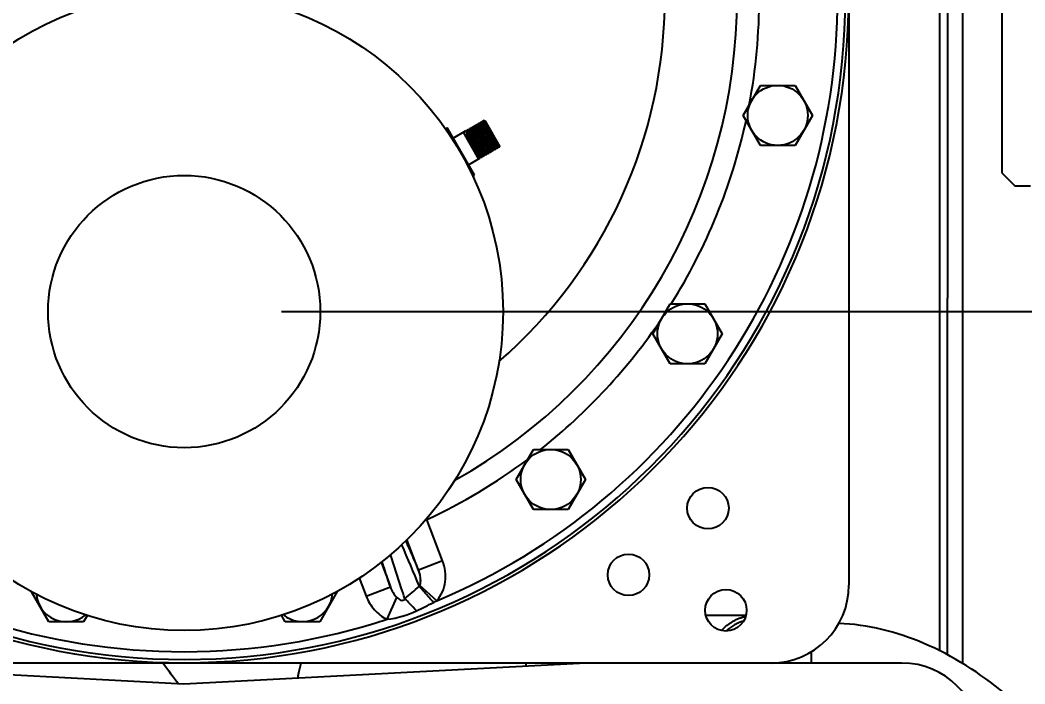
# Model space of a CAD drawing. Header units: millimetres. Extents: x 0 to 10500, y 0 to 7425.
# Drawn here: x 6415.1 to 6802.7, y 5025.1 to 5281.1 of the extents above; entities that cross this region are included whole.
import ezdxf

# ---------------------------------------------------------------- set-up
doc = ezdxf.new("R2010")
doc.units = ezdxf.units.MM
doc.header["$LTSCALE"] = 577.5
doc.layers.get('0').update_dxf_attribs({"linetype": 'CONTINUOUS'})
for name, color, linetype in [('02___PRT_ALL_AXES', 7, 'CONTINUOUS'), ('AXES', 7, 'CONTINUOUS'), ('DTM_AXES', 7, 'CONTINUOUS')]:
    doc.layers.add(name, color=color, linetype=linetype)
doc.styles.add('TEXTSTYLE_2', font='txt', dxfattribs={"width": 0.8})
doc.styles.add('TEXTSTYLE_3', font='txt')
doc.dimstyles.new('DIMSTYLE_1', dxfattribs={"dimtxt": 75, "dimasz": 3.5, "dimexe": 1.5, "dimexo": 1.5, "dimgap": 18.75, "dimtad": 1, "dimdec": 1, "dimtxsty": 'TEXTSTYLE_2', "dimblk": '_FILLED', "dimblk1": '_FILLED', "dimblk2": '_FILLED', "dimcen": 0.09, "dimadec": 1, "dimazin": 2, "dimtp": 0.1, "dimtm": 0.1, "dimtfac": 1, "dimtdec": 1, "dimtofl": 0, "dimtmove": 0, "dimatfit": 3, "dimldrblk": '_FILLED', "dimfxl": 1, "dimtolj": 1, "dimarcsym": 0})
doc.dimstyles.new('DIMSTYLE_2', dxfattribs={"dimtxt": 75, "dimasz": 3.5, "dimexe": 1.5, "dimexo": 1.5, "dimgap": 18.75, "dimtad": 1, "dimdec": 1, "dimtxsty": 'TEXTSTYLE_3', "dimblk": '_FILLED', "dimblk1": '_FILLED', "dimblk2": '_FILLED', "dimcen": 0.09, "dimadec": 1, "dimazin": 2, "dimtp": 0.1, "dimtm": 0.1, "dimtfac": 1, "dimtdec": 1, "dimtofl": 0, "dimtmove": 0, "dimatfit": 3, "dimldrblk": '_FILLED', "dimfxl": 1, "dimtolj": 1, "dimarcsym": 0})

# ---------------------------------------------------------------- blocks, each defined once
blk = doc.blocks.new('_FILLED')
at = {"color": 0, "linetype": 'ByBlock'}
blk.add_solid([(0, 0), (-1, 0.21), (-1, -0.21)], dxfattribs=at)
blk = doc.blocks.new('*D2')
at = {"color": 2, "linetype": 'Continuous', "transparency": 16777216}
for p, q in [((6517.06, 6087.82), (7463.5, 6087.82)), ((7463.5, 6087.82), (7483.75, 6087.82)), ((7482.25, 6087.82), (7482.25, 5216)), ((7482.25, 4344.17), (7482.25, 5216)), ((7017.54, 4344.17), (7463.5, 4344.17)), ((7463.5, 4344.17), (7483.75, 4344.17))]:
    blk.add_line(p, q, dxfattribs=at)
at = {"color": 2, "linetype": 'Continuous', "transparency": 16777216, "xscale": 3.5, "yscale": 3.5, "zscale": 3.5}
for p, rotation in [((7482.25, 6087.82), 90), ((7482.25, 4344.17), 270)]:
    blk.add_blockref('_FILLED', p, dxfattribs=dict(at, rotation=rotation))
at = {"color": 2, "linetype": 'Continuous', "transparency": 16777216, "insert": (7388.5, 5216), "char_height": 75, "width": 360, "attachment_point": 2, "rotation": 90, "line_spacing_factor": 0.9, "style": 'TEXTSTYLE_2'}
blk.add_mtext('(1743)', dxfattribs=at)
blk = doc.blocks.new('*D23')
at = {"color": 2, "linetype": 'Continuous', "transparency": 16777216}
for p, q in [((6515.69, 5410.67), (7274.79, 5410.67)), ((7274.79, 5410.67), (7295.04, 5410.67)), ((7293.54, 5410.67), (7293.54, 5289.67)), ((7293.54, 5168.67), (7293.54, 5289.67)), ((6515.9, 5168.67), (7274.79, 5168.67)), ((7274.79, 5168.67), (7295.04, 5168.67))]:
    blk.add_line(p, q, dxfattribs=at)
at = {"color": 2, "linetype": 'Continuous', "transparency": 16777216, "xscale": 3.5, "yscale": 3.5, "zscale": 3.5}
for p, rotation in [((7293.54, 5410.67), 90), ((7293.54, 5168.67), 270)]:
    blk.add_blockref('_FILLED', p, dxfattribs=dict(at, rotation=rotation))
at = {"color": 2, "linetype": 'Continuous', "transparency": 16777216, "insert": (7199.79, 5289.67), "char_height": 75, "width": 75, "attachment_point": 2, "rotation": 90, "line_spacing_factor": 0.9, "style": 'TEXTSTYLE_3'}
blk.add_mtext('A', dxfattribs=at)
blk = doc.blocks.new('*D24')
at = {"color": 2, "linetype": 'Continuous', "transparency": 16777216}
for p, q in [((6515.9, 5168.67), (7274.21, 5168.67)), ((7274.21, 5168.67), (7294.46, 5168.67)), ((7292.96, 5168.67), (7292.96, 5019.42)), ((7292.96, 4870.17), (7292.96, 5019.42)), ((6515.8, 4870.17), (7274.21, 4870.17)), ((7274.21, 4870.17), (7294.46, 4870.17))]:
    blk.add_line(p, q, dxfattribs=at)
at = {"color": 2, "linetype": 'Continuous', "transparency": 16777216, "xscale": 3.5, "yscale": 3.5, "zscale": 3.5}
for p, rotation in [((7292.96, 5168.67), 90), ((7292.96, 4870.17), 270)]:
    blk.add_blockref('_FILLED', p, dxfattribs=dict(at, rotation=rotation))
at = {"color": 2, "linetype": 'Continuous', "transparency": 16777216, "insert": (7199.21, 5019.42), "char_height": 75, "width": 75, "attachment_point": 2, "rotation": 90, "line_spacing_factor": 0.9, "style": 'TEXTSTYLE_3'}
blk.add_mtext('B', dxfattribs=at)

msp = doc.modelspace()

# ---------------------------------------------------------------- linework, layer by layer
at = {"color": 3, "linetype": 'Continuous'}
for p, q in [((6778.8, 5032.74), (6778.8, 5512.27)), ((6772.8, 5036.31), (6772.8, 5173.87))]:
    msp.add_line(p, q, dxfattribs=at)
at = {"color": 7, "linetype": 'Continuous'}
for p, q in [((6772.8, 5509.05), (6772.8, 5173.87)), ((6769.8, 5507.44), (6769.8, 5037.74)), ((6793.83, 5362.16), (6793.83, 5222.16)), ((6591.06, 5240.71), (6591.06, 5240.72)), ((6591.06, 5240.71), (6591.06, 5239.93)), ((6591.94, 5240.42), (6591.25, 5240.82)), ((6591.93, 5241.21), (6591.93, 5241.22)), ((6591.93, 5241.21), (6591.93, 5240.43)), ((6592.81, 5240.92), (6592.11, 5241.32)), ((6592.79, 5241.71), (6592.79, 5241.72)), ((6592.79, 5241.71), (6592.79, 5240.93)), ((6593.67, 5241.42), (6592.98, 5241.82)), ((6593.66, 5242.21), (6593.66, 5242.22)), ((6593.66, 5242.21), (6593.66, 5241.43)), ((6594.54, 5241.92), (6593.84, 5242.32)), ((6594.33, 5242.38), (6600.19, 5232.25)), ((6594.52, 5242.04), (6594.52, 5241.93)), ((6586.01, 5237.79), (6591.96, 5227.49)), ((6586.79, 5236.74), (6587.48, 5237.14)), ((6586.79, 5236.74), (6587.4, 5236.47)), ((6587.61, 5237.92), (6586.92, 5238.32)), ((6587.4, 5236.47), (6587.48, 5237.14)), ((6587.6, 5238.71), (6587.6, 5238.72)), ((6587.6, 5238.71), (6587.6, 5237.92)), ((6588.48, 5238.42), (6587.78, 5238.82)), ((6588.46, 5239.21), (6588.47, 5239.22)), ((6588.46, 5239.21), (6588.46, 5238.42)), ((6589.34, 5238.92), (6588.65, 5239.32)), ((6589.33, 5239.71), (6589.33, 5239.72)), ((6589.33, 5239.71), (6589.33, 5238.93)), ((6590.21, 5239.42), (6589.51, 5239.82)), ((6590.19, 5240.21), (6590.2, 5240.22)), ((6590.19, 5240.21), (6590.19, 5239.43)), ((6591.07, 5239.92), (6590.38, 5240.32)), ((6594.85, 5236.65), (6595.11, 5236.22)), ((6595.28, 5236.32), (6595.02, 5236.75)), ((6589.65, 5233.65), (6589.91, 5233.22)), ((6590.09, 5233.32), (6589.82, 5233.75)), ((6590.17, 5233.95), (6590.43, 5233.52)), ((6590.52, 5234.15), (6590.78, 5233.72)), ((6590.95, 5233.82), (6590.69, 5234.25)), ((6591.04, 5234.45), (6591.3, 5234.02)), ((6591.38, 5234.65), (6591.65, 5234.22)), ((6591.9, 5234.95), (6592.6, 5233.82)), ((6592.68, 5234.82), (6592.42, 5235.25)), ((6592.77, 5235.45), (6593.03, 5235.02)), ((6593.11, 5235.65), (6593.38, 5235.22)), ((6593.55, 5235.32), (6593.29, 5235.75)), ((6593.63, 5235.95), (6593.9, 5235.52)), ((6593.69, 5232.81), (6593.95, 5232.39)), ((6594.12, 5232.49), (6593.86, 5232.91)), ((6593.98, 5236.15), (6594.24, 5235.72)), ((6594.41, 5235.82), (6594.15, 5236.25)), ((6594.5, 5236.45), (6594.76, 5236.02)), ((6594.55, 5233.31), (6594.82, 5232.89)), ((6594.99, 5232.99), (6594.73, 5233.41)), ((6595.42, 5233.81), (6595.68, 5233.39)), ((6596.72, 5233.99), (6596.46, 5234.41)), ((6591.09, 5231.31), (6591.35, 5230.88)), ((6591.53, 5230.98), (6591.26, 5231.41)), ((6591.96, 5231.81), (6592.22, 5231.38)), ((6592.39, 5231.48), (6592.13, 5231.91)), ((6592.82, 5232.31), (6593.08, 5231.88)), ((6593.26, 5231.98), (6592.99, 5232.41)), ((6593.29, 5229.07), (6593.98, 5228.67)), ((6593.3, 5228.28), (6593.3, 5229.06)), ((6594.15, 5229.57), (6594.85, 5229.17)), ((6594.17, 5228.78), (6594.17, 5229.56)), ((6594.85, 5229.17), (6594.86, 5229.17)), ((6595.02, 5230.07), (6595.71, 5229.67)), ((6595.03, 5229.28), (6595.03, 5230.06)), ((6595.71, 5229.67), (6595.72, 5229.67)), ((6595.88, 5230.57), (6596.58, 5230.17)), ((6595.9, 5229.78), (6595.9, 5230.56)), ((6596.58, 5230.17), (6596.59, 5230.17)), ((6596.75, 5231.07), (6597.45, 5230.67)), ((6596.77, 5230.28), (6596.77, 5231.06)), ((6597.45, 5230.67), (6597.45, 5230.67)), ((6597.62, 5231.57), (6598.31, 5231.17)), ((6597.63, 5230.78), (6597.63, 5231.56)), ((6598.48, 5232.07), (6599.18, 5231.67)), ((6598.5, 5231.28), (6598.5, 5232.07)), ((6599.18, 5231.67), (6599.19, 5231.67)), ((6599.35, 5232.57), (6600.04, 5232.17)), ((6599.36, 5231.78), (6599.36, 5232.57)), ((6600.05, 5232.17), (6600.04, 5232.17)), ((6592.42, 5228.57), (6593.12, 5228.17)), ((6592.44, 5227.78), (6592.44, 5228.56)), ((6593.12, 5228.17), (6593.13, 5228.17)), ((6593.98, 5228.67), (6593.99, 5228.67)), ((6793.83, 5222.16), (6793.83, 5222.15)), ((6793.83, 5222.16), (6798.83, 5217.16)), ((6798.83, 5217.16), (6798.83, 5217.15)), ((6572.05, 5088.5), (6571.3, 5088.21)), ((6571.86, 5088.89), (6572.05, 5088.5)), ((6578.11, 5072.52), (6572.05, 5088.5)), ((6568.77, 5068.97), (6564.28, 5080.79)), ((6554.34, 5072.02), (6557.94, 5062.53)), ((6578.11, 5072.52), (6568.77, 5068.97)), ((6545.93, 5066), (6548.59, 5058.98)), ((6548.59, 5058.98), (6557.94, 5062.53)), ((6575.84, 5057.17), (6569.26, 5063.08)), ((6556.7, 5050.04), (6560.49, 5058.39)), ((6695.06, 5051.47), (6679.7, 5051.47)), ((6720.29, 5037.57), (6720.29, 5033.17)), ((6325.65, 5033.17), (6478.3, 5025.17)), ((6478.3, 5025.17), (6630.95, 5033.17)), ((6610.29, 5032.09), (6610.29, 5033.17)), ((6755.3, 5033.17), (6630.95, 5033.17))]:
    msp.add_line(p, q, dxfattribs=at)
at = {"color": 2, "linetype": 'Continuous'}
for p, q in [((6590.57, 5240.21), (6591.06, 5240.49)), ((6591.44, 5240.71), (6591.93, 5240.99)), ((6592.3, 5241.21), (6592.79, 5241.49)), ((6593.17, 5241.71), (6593.66, 5241.99)), ((6594.04, 5242.21), (6594.33, 5242.38)), ((6587.11, 5238.2), (6587.6, 5238.48)), ((6587.98, 5238.7), (6588.46, 5238.99)), ((6588.84, 5239.21), (6589.33, 5239.49)), ((6589.71, 5239.71), (6590.19, 5239.99)), ((6593.3, 5228.5), (6593.79, 5228.78)), ((6594.17, 5229), (6594.65, 5229.28)), ((6595.03, 5229.5), (6595.52, 5229.78)), ((6595.9, 5230), (6596.39, 5230.28)), ((6596.77, 5230.5), (6597.25, 5230.78)), ((6597.63, 5231), (6598.12, 5231.28)), ((6598.5, 5231.5), (6598.98, 5231.79)), ((6599.36, 5232.01), (6599.85, 5232.29)), ((6592.44, 5228), (6592.92, 5228.28))]:
    msp.add_line(p, q, dxfattribs=at)
at = {"color": 7, "linetype": 'Continuous'}
for centre in [(6680.44, 5092.88), (6649.8, 5067.17), (6687.38, 5053.49)]:
    msp.add_circle(centre, 8, dxfattribs=at)
for centre, radius, start, end in [((6478.3, 5289.67), 256.4, 101.2011, 78.8989), ((6478.3, 5289.67), 255.13, 101.2011, 78.8989), ((6478.3, 5289.67), 252.13, 292.7609, 67.3391), ((6478.3, 5289.67), 213.39, 299.3249, 60.7805), ((6478.3, 5289.67), 185.53, 310.9169, 49.1812), ((6478.3, 5289.67), 221.95, 349.2877, 10.8149), ((6478.3, 5289.67), 221.95, 327.8861, 347.6869), ((6195.75, 4989.76), 465.89, 31.754, 31.9844), ((5817.05, 4758.6), 910.16, 31.58061, 31.69855), ((6196.71, 4990.32), 465.78, 31.754, 31.9845), ((5991.62, 4866.13), 705.93, 31.56355, 31.71561), ((5817.92, 4759.1), 910.16, 31.58061, 31.69855), ((6197.68, 4990.89), 465.65, 31.7539, 31.9846), ((5992.49, 4866.64), 705.93, 31.56355, 31.71561), ((5818.76, 4759.59), 910.19, 31.58061, 31.69854), ((6198.56, 4991.4), 465.64, 31.7539, 31.9846), ((5993.32, 4867.12), 705.96, 31.56356, 31.7156), ((5819.65, 4760.1), 910.16, 31.58061, 31.69855), ((5988.16, 4864.13), 705.93, 31.56355, 31.71561), ((5814.45, 4757.1), 910.16, 31.58061, 31.69855), ((6194.24, 4988.9), 465.63, 31.7539, 31.9846), ((5989.02, 4864.63), 705.93, 31.56355, 31.71561), ((5815.33, 4757.6), 910.15, 31.58061, 31.69856), ((6195.04, 4989.36), 465.7, 31.754, 31.9846), ((7385.33, 5721.61), 933.18, 211.55042, 211.68815), ((5989.9, 4865.14), 705.92, 31.56355, 31.71562), ((7373.12, 5718.22), 920.62, 211.76901, 211.90862), ((7386.2, 5722.11), 933.19, 211.55042, 211.68815), ((7373.74, 5718.57), 920.33, 211.769, 211.90869), ((7086.84, 5540.23), 581.52, 211.79681, 211.93695), ((7387.92, 5723.11), 933.18, 211.55042, 211.68815), ((7375.47, 5719.57), 920.33, 211.769, 211.90869), ((7388.79, 5723.61), 933.18, 211.55042, 211.68815), ((7376.59, 5720.23), 920.63, 211.76901, 211.90862), ((7377.37, 5720.68), 920.53, 211.769, 211.90864), ((7390.52, 5724.61), 933.18, 211.55042, 211.68815), ((6478.3, 5289.67), 221.95, 308.2999, 326.1071), ((6478.3, 5289.67), 221.95, 294.9865, 306.6935), ((13873.33, 8175.26), 7939.79, 202.95442, 203.080044), ((6192.09, 5496.49), 574.68, 310.26376, 310.99166), ((6440.73, 5320.71), 296.18, 295.4482, 296.8643), ((6556.83, 5091.49), 39.23, 296.8731, 298.9851), ((6478.3, 5289.67), 252.13, 251.9834, 288.1166), ((6564.61, 5098.07), 114.51, 214.528, 219.4738), ((6755.3, 5003.17), 30, 0, 90)]:
    msp.add_arc(centre, radius, start, end, dxfattribs=at)
for points, knots in [([(6591.06, 5240.72), (6591.07, 5240.72), (6591.07, 5240.72), (6591.1, 5240.7), (6591.14, 5240.65), (6591.2, 5240.57), (6591.28, 5240.45), (6591.39, 5240.29), (6591.51, 5240.11), (6591.65, 5239.89), (6591.75, 5239.73), (6591.81, 5239.65)], [0, 0, 0, 0, 0.006512, 0.019631, 0.068918, 0.149546, 0.261186, 0.40313, 0.574411, 0.773834, 1, 1, 1, 1]), ([(6591.98, 5239.75), (6591.89, 5239.89), (6591.75, 5240.1), (6591.58, 5240.36), (6591.48, 5240.51), (6591.4, 5240.63), (6591.33, 5240.72), (6591.28, 5240.78), (6591.26, 5240.81), (6591.25, 5240.82)], [0, 0, 0, 0, 0.40287, 0.568226, 0.708139, 0.821776, 0.90849, 0.967872, 1, 1, 1, 1]), ([(6591.93, 5241.22), (6591.93, 5241.22), (6591.94, 5241.22), (6591.96, 5241.2), (6592, 5241.15), (6592.07, 5241.07), (6592.15, 5240.95), (6592.25, 5240.79), (6592.38, 5240.61), (6592.52, 5240.39), (6592.62, 5240.23), (6592.67, 5240.15)], [0, 0, 0, 0, 0.006512, 0.019631, 0.068918, 0.149546, 0.261186, 0.403131, 0.574412, 0.773834, 1, 1, 1, 1]), ([(6591.94, 5240.42), (6591.95, 5240.41), (6591.97, 5240.39), (6592, 5240.36), (6592.05, 5240.3), (6592.13, 5240.18), (6592.26, 5239.99), (6592.44, 5239.72), (6592.67, 5239.38), (6592.92, 5238.98), (6593.2, 5238.52), (6593.4, 5238.21), (6593.51, 5238.04)], [0, 0, 0, 0, 0.01083, 0.029174, 0.055112, 0.088585, 0.177615, 0.294842, 0.438312, 0.605607, 0.793899, 1, 1, 1, 1]), ([(6592.85, 5240.25), (6592.75, 5240.4), (6592.62, 5240.6), (6592.45, 5240.86), (6592.35, 5241.01), (6592.26, 5241.13), (6592.2, 5241.22), (6592.15, 5241.28), (6592.12, 5241.31), (6592.11, 5241.32)], [0, 0, 0, 0, 0.40287, 0.568226, 0.708139, 0.821776, 0.90849, 0.967872, 1, 1, 1, 1]), ([(6592.79, 5241.72), (6592.8, 5241.72), (6592.81, 5241.72), (6592.83, 5241.7), (6592.87, 5241.65), (6592.93, 5241.57), (6593.02, 5241.45), (6593.12, 5241.29), (6593.24, 5241.11), (6593.39, 5240.89), (6593.49, 5240.73), (6593.54, 5240.65)], [0, 0, 0, 0, 0.006512, 0.019631, 0.068919, 0.149547, 0.261188, 0.403132, 0.574413, 0.773835, 1, 1, 1, 1]), ([(6592.81, 5240.92), (6592.82, 5240.91), (6592.85, 5240.87), (6592.91, 5240.8), (6593, 5240.68), (6593.1, 5240.53), (6593.23, 5240.34), (6593.44, 5240.01), (6593.83, 5239.41), (6594.41, 5238.48), (6595.14, 5237.32), (6595.9, 5236.08), (6596.53, 5235.06), (6597.02, 5234.28), (6597.35, 5233.76), (6597.64, 5233.3), (6597.9, 5232.9), (6598.11, 5232.57), (6598.26, 5232.35), (6598.36, 5232.22), (6598.41, 5232.15), (6598.45, 5232.1), (6598.47, 5232.08), (6598.48, 5232.07)], [0, 0, 0, 0, 0.00494, 0.014228, 0.027848, 0.045695, 0.067616, 0.093419, 0.155716, 0.271492, 0.405644, 0.547386, 0.685315, 0.749347, 0.808341, 0.861104, 0.906574, 0.943836, 0.972145, 0.982763, 0.990955, 0.996694, 1, 1, 1, 1]), ([(6593.71, 5240.75), (6593.62, 5240.9), (6593.48, 5241.1), (6593.32, 5241.36), (6593.21, 5241.51), (6593.13, 5241.63), (6593.06, 5241.72), (6593.02, 5241.78), (6592.99, 5241.81), (6592.98, 5241.82)], [0, 0, 0, 0, 0.40287, 0.568226, 0.708139, 0.821776, 0.90849, 0.967872, 1, 1, 1, 1]), ([(6593.54, 5240.65), (6593.78, 5240.28), (6594.3, 5239.45), (6595.12, 5238.11), (6596.02, 5236.64), (6596.79, 5235.4), (6597.38, 5234.44), (6597.78, 5233.79), (6598.15, 5233.21), (6598.47, 5232.71), (6598.7, 5232.34), (6598.86, 5232.1), (6598.95, 5231.96), (6599.03, 5231.85), (6599.09, 5231.76), (6599.14, 5231.71), (6599.16, 5231.68), (6599.18, 5231.67)], [0, 0, 0, 0, 0.124434, 0.277398, 0.445005, 0.612032, 0.690548, 0.763312, 0.828663, 0.885111, 0.931371, 0.950343, 0.966396, 0.97944, 0.989407, 0.996256, 1, 1, 1, 1]), ([(6593.66, 5242.22), (6593.66, 5242.22), (6593.67, 5242.22), (6593.69, 5242.2), (6593.73, 5242.15), (6593.8, 5242.07), (6593.88, 5241.95), (6593.99, 5241.8), (6594.11, 5241.61), (6594.25, 5241.39), (6594.35, 5241.23), (6594.4, 5241.15)], [0, 0, 0, 0, 0.006512, 0.01963, 0.068917, 0.149544, 0.261184, 0.403129, 0.57441, 0.773833, 1, 1, 1, 1]), ([(6593.67, 5241.42), (6593.69, 5241.41), (6593.73, 5241.36), (6593.8, 5241.28), (6593.88, 5241.16), (6593.97, 5241.03), (6594.09, 5240.85), (6594.24, 5240.62), (6594.42, 5240.34), (6594.6, 5240.06), (6594.83, 5239.69), (6595.12, 5239.23), (6595.47, 5238.67), (6595.82, 5238.11), (6596.16, 5237.56), (6596.51, 5237), (6596.86, 5236.44), (6597.2, 5235.88), (6597.55, 5235.32), (6597.9, 5234.76), (6598.19, 5234.3), (6598.42, 5233.93), (6598.6, 5233.65), (6598.78, 5233.38), (6598.93, 5233.15), (6599.05, 5232.97), (6599.13, 5232.85), (6599.19, 5232.76), (6599.24, 5232.7), (6599.28, 5232.64), (6599.32, 5232.6), (6599.34, 5232.58), (6599.35, 5232.57)], [0, 0, 0, 0, 0.007794, 0.015606, 0.031232, 0.046857, 0.062482, 0.093733, 0.124984, 0.156235, 0.187485, 0.249987, 0.312489, 0.37499, 0.437492, 0.499994, 0.562495, 0.624997, 0.687499, 0.75, 0.812502, 0.843753, 0.875004, 0.906255, 0.937505, 0.953131, 0.968756, 0.976568, 0.984382, 0.992191, 0.996102, 1, 1, 1, 1]), ([(6599.36, 5231.77), (6599.36, 5231.77), (6599.35, 5231.77), (6599.33, 5231.79), (6599.29, 5231.83), (6599.24, 5231.9), (6599.17, 5232), (6599.08, 5232.13), (6598.98, 5232.29), (6598.86, 5232.47), (6598.66, 5232.77), (6598.39, 5233.2), (6598.03, 5233.77), (6597.62, 5234.43), (6597.19, 5235.13), (6596.73, 5235.88), (6596.09, 5236.91), (6595.33, 5238.15), (6594.48, 5239.52), (6593.95, 5240.37), (6593.71, 5240.75)], [0, 0, 0, 0, 0.000713, 0.002089, 0.007209, 0.01557, 0.027151, 0.041894, 0.059717, 0.080516, 0.104169, 0.159463, 0.224295, 0.297128, 0.376237, 0.459746, 0.545675, 0.716631, 0.872986, 1, 1, 1, 1]), ([(6594.58, 5241.25), (6594.48, 5241.4), (6594.35, 5241.6), (6594.18, 5241.86), (6594.08, 5242.01), (6594, 5242.13), (6593.93, 5242.22), (6593.88, 5242.28), (6593.85, 5242.31), (6593.84, 5242.32)], [0, 0, 0, 0, 0.40287, 0.568226, 0.708139, 0.821776, 0.90849, 0.967872, 1, 1, 1, 1]), ([(6600.04, 5232.17), (6600.03, 5232.18), (6600, 5232.21), (6599.96, 5232.27), (6599.9, 5232.35), (6599.82, 5232.46), (6599.72, 5232.6), (6599.56, 5232.84), (6599.33, 5233.21), (6599.01, 5233.71), (6598.65, 5234.29), (6598.25, 5234.94), (6597.65, 5235.9), (6596.89, 5237.14), (6595.99, 5238.61), (6595.16, 5239.95), (6594.64, 5240.78), (6594.4, 5241.15)], [0, 0, 0, 0, 0.003744, 0.010593, 0.02056, 0.033604, 0.049657, 0.068629, 0.114889, 0.171337, 0.236688, 0.309452, 0.387968, 0.554995, 0.722602, 0.875565, 1, 1, 1, 1]), ([(6594.54, 5241.92), (6594.55, 5241.92), (6594.57, 5241.89), (6594.62, 5241.84), (6594.68, 5241.76), (6594.72, 5241.7), (6594.74, 5241.66)], [0, 0, 0, 0, 0.115643, 0.320842, 0.616041, 1, 1, 1, 1]), ([(6600.08, 5232.44), (6599.96, 5232.61), (6599.65, 5233.08), (6599.11, 5233.92), (6598.43, 5235.03), (6597.64, 5236.3), (6596.81, 5237.65), (6595.79, 5239.31), (6595.05, 5240.51), (6594.58, 5241.25)], [0, 0, 0, 0, 0.062059, 0.160874, 0.289062, 0.437016, 0.593636, 0.74717, 1, 1, 1, 1]), ([(6592.43, 5227.77), (6592.43, 5227.76), (6592.42, 5227.77), (6592.4, 5227.78), (6592.37, 5227.82), (6592.32, 5227.89), (6592.24, 5227.99), (6592.16, 5228.12), (6592.05, 5228.28), (6591.93, 5228.46), (6591.74, 5228.76), (6591.47, 5229.19), (6591.1, 5229.77), (6590.7, 5230.42), (6590.26, 5231.13), (6589.8, 5231.88), (6589.17, 5232.9), (6588.4, 5234.15), (6587.56, 5235.51), (6587.03, 5236.36), (6586.79, 5236.74)], [0, 0, 0, 0, 0.000713, 0.002089, 0.00721, 0.01557, 0.027151, 0.041895, 0.059717, 0.080516, 0.104169, 0.159464, 0.224296, 0.297129, 0.376238, 0.459747, 0.545676, 0.716632, 0.872986, 1, 1, 1, 1]), ([(6587.65, 5237.24), (6587.56, 5237.39), (6587.43, 5237.6), (6587.26, 5237.86), (6587.16, 5238.01), (6587.07, 5238.13), (6587.01, 5238.22), (6586.96, 5238.28), (6586.93, 5238.31), (6586.92, 5238.32)], [0, 0, 0, 0, 0.40287, 0.568226, 0.708139, 0.821776, 0.90849, 0.967872, 1, 1, 1, 1]), ([(6587.4, 5236.47), (6587.61, 5236.15), (6588.08, 5235.42), (6588.81, 5234.24), (6589.61, 5232.95), (6590.29, 5231.86), (6590.81, 5231.02), (6591.17, 5230.44), (6591.5, 5229.93), (6591.78, 5229.48), (6592.02, 5229.12), (6592.18, 5228.88), (6592.29, 5228.73), (6592.34, 5228.65), (6592.39, 5228.6), (6592.41, 5228.57), (6592.42, 5228.57)], [0, 0, 0, 0, 0.124095, 0.276603, 0.443752, 0.610441, 0.688867, 0.76161, 0.827019, 0.88361, 0.930103, 0.965452, 0.978694, 0.988883, 0.995979, 1, 1, 1, 1]), ([(6587.48, 5237.14), (6587.57, 5237.01), (6587.97, 5236.38), (6588.36, 5235.74), (6588.67, 5235.24)], [0, 0, 0, 0, 0.213417, 1, 1, 1, 1]), ([(6587.6, 5238.72), (6587.6, 5238.72), (6587.61, 5238.72), (6587.63, 5238.7), (6587.68, 5238.65), (6587.74, 5238.56), (6587.82, 5238.44), (6587.93, 5238.29), (6588.05, 5238.1), (6588.19, 5237.88), (6588.29, 5237.73), (6588.35, 5237.64)], [0, 0, 0, 0, 0.006512, 0.019631, 0.068919, 0.149547, 0.261187, 0.403131, 0.574412, 0.773835, 1, 1, 1, 1]), ([(6587.61, 5237.92), (6587.62, 5237.91), (6587.64, 5237.89), (6587.68, 5237.85), (6587.72, 5237.79), (6587.8, 5237.68), (6587.93, 5237.49), (6588.12, 5237.21), (6588.34, 5236.87), (6588.59, 5236.47), (6588.88, 5236.02), (6589.08, 5235.7), (6589.18, 5235.54)], [0, 0, 0, 0, 0.01083, 0.029174, 0.055112, 0.088585, 0.177615, 0.294842, 0.438312, 0.605607, 0.793899, 1, 1, 1, 1]), ([(6588.84, 5235.34), (6588.73, 5235.52), (6588.34, 5236.16), (6587.94, 5236.79), (6587.65, 5237.24)], [0, 0, 0, 0, 0.282964, 1, 1, 1, 1]), ([(6588.52, 5237.74), (6588.42, 5237.89), (6588.29, 5238.1), (6588.12, 5238.36), (6588.02, 5238.51), (6587.94, 5238.63), (6587.87, 5238.72), (6587.82, 5238.78), (6587.8, 5238.81), (6587.78, 5238.82)], [0, 0, 0, 0, 0.40287, 0.568226, 0.708139, 0.821776, 0.90849, 0.967872, 1, 1, 1, 1]), ([(6588.35, 5237.64), (6588.43, 5237.51), (6588.83, 5236.88), (6589.23, 5236.24), (6589.53, 5235.74)], [0, 0, 0, 0, 0.213417, 1, 1, 1, 1]), ([(6588.47, 5239.22), (6588.47, 5239.22), (6588.48, 5239.22), (6588.5, 5239.2), (6588.54, 5239.15), (6588.6, 5239.06), (6588.69, 5238.94), (6588.79, 5238.79), (6588.92, 5238.6), (6589.06, 5238.39), (6589.16, 5238.23), (6589.21, 5238.15)], [0, 0, 0, 0, 0.006511, 0.01963, 0.068916, 0.149543, 0.261183, 0.403128, 0.574409, 0.773833, 1, 1, 1, 1]), ([(6588.48, 5238.42), (6588.49, 5238.41), (6588.51, 5238.39), (6588.54, 5238.35), (6588.59, 5238.29), (6588.67, 5238.18), (6588.8, 5237.99), (6588.98, 5237.71), (6589.2, 5237.37), (6589.46, 5236.97), (6589.74, 5236.52), (6589.94, 5236.2), (6590.05, 5236.04)], [0, 0, 0, 0, 0.01083, 0.029174, 0.055112, 0.088585, 0.177615, 0.294843, 0.438313, 0.605609, 0.7939, 1, 1, 1, 1]), ([(6589.71, 5235.84), (6589.6, 5236.02), (6589.2, 5236.66), (6588.81, 5237.29), (6588.52, 5237.74)], [0, 0, 0, 0, 0.282964, 1, 1, 1, 1]), ([(6589.38, 5238.25), (6589.29, 5238.39), (6589.16, 5238.6), (6588.99, 5238.86), (6588.89, 5239.01), (6588.8, 5239.13), (6588.74, 5239.22), (6588.69, 5239.28), (6588.66, 5239.31), (6588.65, 5239.32)], [0, 0, 0, 0, 0.40287, 0.568226, 0.708139, 0.821776, 0.90849, 0.967872, 1, 1, 1, 1]), ([(6589.21, 5238.15), (6589.3, 5238.01), (6589.7, 5237.38), (6590.09, 5236.74), (6590.4, 5236.24)], [0, 0, 0, 0, 0.213417, 1, 1, 1, 1]), ([(6589.33, 5239.72), (6589.33, 5239.72), (6589.34, 5239.72), (6589.37, 5239.7), (6589.41, 5239.65), (6589.47, 5239.57), (6589.55, 5239.45), (6589.66, 5239.29), (6589.78, 5239.1), (6589.92, 5238.89), (6590.02, 5238.73), (6590.08, 5238.65)], [0, 0, 0, 0, 0.006511, 0.019629, 0.068916, 0.149543, 0.261182, 0.403127, 0.574409, 0.773832, 1, 1, 1, 1]), ([(6589.34, 5238.92), (6589.35, 5238.91), (6589.37, 5238.89), (6589.41, 5238.85), (6589.45, 5238.79), (6589.53, 5238.68), (6589.66, 5238.49), (6589.85, 5238.22), (6590.07, 5237.87), (6590.32, 5237.47), (6590.61, 5237.02), (6590.81, 5236.7), (6590.91, 5236.54)], [0, 0, 0, 0, 0.01083, 0.029173, 0.055111, 0.088585, 0.177616, 0.294846, 0.438317, 0.605613, 0.793904, 1, 1, 1, 1]), ([(6592.3, 5233.53), (6591.77, 5234.4), (6590.8, 5235.98), (6589.83, 5237.55), (6589.38, 5238.25)], [0, 0, 0, 0, 0.552368, 1, 1, 1, 1]), ([(6590.25, 5238.75), (6590.16, 5238.89), (6590.02, 5239.1), (6589.85, 5239.36), (6589.75, 5239.51), (6589.67, 5239.63), (6589.6, 5239.72), (6589.55, 5239.78), (6589.53, 5239.81), (6589.51, 5239.82)], [0, 0, 0, 0, 0.40287, 0.568226, 0.708139, 0.821776, 0.90849, 0.967872, 1, 1, 1, 1]), ([(6590.08, 5238.65), (6590.52, 5237.95), (6591.49, 5236.38), (6592.46, 5234.8), (6593, 5233.93)], [0, 0, 0, 0, 0.447632, 1, 1, 1, 1]), ([(6590.2, 5240.22), (6590.2, 5240.22), (6590.21, 5240.22), (6590.23, 5240.2), (6590.27, 5240.15), (6590.34, 5240.07), (6590.42, 5239.95), (6590.52, 5239.79), (6590.65, 5239.61), (6590.79, 5239.39), (6590.89, 5239.23), (6590.94, 5239.15)], [0, 0, 0, 0, 0.006512, 0.019631, 0.068918, 0.149546, 0.261186, 0.403131, 0.574412, 0.773834, 1, 1, 1, 1]), ([(6590.21, 5239.42), (6590.22, 5239.41), (6590.24, 5239.39), (6590.27, 5239.35), (6590.32, 5239.3), (6590.4, 5239.18), (6590.53, 5238.99), (6590.71, 5238.72), (6590.93, 5238.37), (6591.19, 5237.97), (6591.47, 5237.52), (6591.67, 5237.21), (6591.78, 5237.04)], [0, 0, 0, 0, 0.01083, 0.029173, 0.055112, 0.088585, 0.177616, 0.294845, 0.438315, 0.605611, 0.793902, 1, 1, 1, 1]), ([(6591.44, 5236.84), (6591.33, 5237.02), (6590.93, 5237.66), (6590.54, 5238.29), (6590.25, 5238.75)], [0, 0, 0, 0, 0.282964, 1, 1, 1, 1]), ([(6591.12, 5239.25), (6591.02, 5239.39), (6590.89, 5239.6), (6590.72, 5239.86), (6590.62, 5240.01), (6590.53, 5240.13), (6590.47, 5240.22), (6590.42, 5240.28), (6590.39, 5240.31), (6590.38, 5240.32)], [0, 0, 0, 0, 0.40287, 0.568226, 0.708139, 0.821776, 0.90849, 0.967872, 1, 1, 1, 1]), ([(6590.94, 5239.15), (6591.03, 5239.01), (6591.43, 5238.38), (6591.82, 5237.74), (6592.13, 5237.24)], [0, 0, 0, 0, 0.213417, 1, 1, 1, 1]), ([(6591.07, 5239.92), (6591.08, 5239.91), (6591.1, 5239.89), (6591.14, 5239.85), (6591.18, 5239.8), (6591.27, 5239.68), (6591.39, 5239.49), (6591.58, 5239.22), (6591.8, 5238.88), (6592.05, 5238.48), (6592.34, 5238.02), (6592.54, 5237.71), (6592.64, 5237.54)], [0, 0, 0, 0, 0.01083, 0.029174, 0.055112, 0.088585, 0.177615, 0.294843, 0.438312, 0.605607, 0.793899, 1, 1, 1, 1]), ([(6592.3, 5237.34), (6592.19, 5237.52), (6591.8, 5238.16), (6591.4, 5238.79), (6591.12, 5239.25)], [0, 0, 0, 0, 0.282964, 1, 1, 1, 1]), ([(6591.81, 5239.65), (6591.89, 5239.51), (6592.29, 5238.88), (6592.69, 5238.24), (6593, 5237.74)], [0, 0, 0, 0, 0.213417, 1, 1, 1, 1]), ([(6593.17, 5237.84), (6593.06, 5238.02), (6592.66, 5238.66), (6592.27, 5239.3), (6591.98, 5239.75)], [0, 0, 0, 0, 0.282964, 1, 1, 1, 1]), ([(6592.67, 5240.15), (6592.76, 5240.01), (6593.16, 5239.38), (6593.55, 5238.75), (6593.86, 5238.25)], [0, 0, 0, 0, 0.213416, 1, 1, 1, 1]), ([(6594.04, 5238.35), (6593.92, 5238.53), (6593.53, 5239.16), (6593.13, 5239.8), (6592.85, 5240.25)], [0, 0, 0, 0, 0.282964, 1, 1, 1, 1]), ([(6589.91, 5233.22), (6590.01, 5233.06), (6590.41, 5232.42), (6590.8, 5231.78), (6591.09, 5231.31)], [0, 0, 0, 0, 0.255712, 1, 1, 1, 1]), ([(6590.78, 5233.72), (6590.88, 5233.56), (6591.27, 5232.92), (6591.66, 5232.28), (6591.96, 5231.81)], [0, 0, 0, 0, 0.255712, 1, 1, 1, 1]), ([(6591.65, 5234.22), (6591.75, 5234.06), (6592.14, 5233.42), (6592.53, 5232.78), (6592.82, 5232.31)], [0, 0, 0, 0, 0.255711, 1, 1, 1, 1]), ([(6592.99, 5232.41), (6592.94, 5232.5), (6592.71, 5232.88), (6592.48, 5233.25), (6592.3, 5233.53)], [0, 0, 0, 0, 0.243723, 1, 1, 1, 1]), ([(6593, 5233.93), (6593.05, 5233.84), (6593.28, 5233.46), (6593.51, 5233.09), (6593.69, 5232.81)], [0, 0, 0, 0, 0.25545, 1, 1, 1, 1]), ([(6593.35, 5232.61), (6593.37, 5232.58), (6593.46, 5232.44), (6593.55, 5232.3), (6593.61, 5232.19)], [0, 0, 0, 0, 0.255261, 1, 1, 1, 1]), ([(6593.38, 5235.22), (6593.48, 5235.06), (6593.87, 5234.42), (6594.26, 5233.79), (6594.55, 5233.31)], [0, 0, 0, 0, 0.255712, 1, 1, 1, 1]), ([(6594.21, 5233.12), (6594.24, 5233.08), (6594.32, 5232.94), (6594.41, 5232.8), (6594.48, 5232.69)], [0, 0, 0, 0, 0.255252, 1, 1, 1, 1]), ([(6594.24, 5235.72), (6594.34, 5235.56), (6594.73, 5234.92), (6595.13, 5234.29), (6595.42, 5233.81)], [0, 0, 0, 0, 0.255711, 1, 1, 1, 1]), ([(6597.37, 5231.1), (6597.2, 5231.34), (6596.81, 5231.96), (6596.13, 5233.04), (6595.31, 5234.36), (6594.72, 5235.32), (6594.41, 5235.82)], [0, 0, 0, 0, 0.160032, 0.394875, 0.683495, 1, 1, 1, 1]), ([(6594.48, 5232.69), (6594.57, 5232.54), (6594.75, 5232.26), (6595.01, 5231.85), (6595.24, 5231.5), (6595.43, 5231.19), (6595.6, 5230.95), (6595.71, 5230.78), (6595.79, 5230.68), (6595.83, 5230.63), (6595.86, 5230.59), (6595.88, 5230.58), (6595.88, 5230.57)], [0, 0, 0, 0, 0.207632, 0.396347, 0.563342, 0.706142, 0.822641, 0.91114, 0.944486, 0.970417, 0.988891, 1, 1, 1, 1]), ([(6594.82, 5232.89), (6594.93, 5232.7), (6595.16, 5232.33), (6595.48, 5231.82), (6595.77, 5231.36), (6596.02, 5230.97), (6596.23, 5230.65), (6596.37, 5230.44), (6596.46, 5230.31), (6596.51, 5230.24), (6596.55, 5230.2), (6596.57, 5230.18), (6596.58, 5230.17)], [0, 0, 0, 0, 0.207152, 0.396309, 0.564213, 0.707978, 0.825137, 0.913699, 0.946777, 0.972209, 0.989927, 1, 1, 1, 1]), ([(6596.76, 5230.27), (6596.76, 5230.27), (6596.74, 5230.28), (6596.71, 5230.31), (6596.66, 5230.37), (6596.61, 5230.45), (6596.54, 5230.55), (6596.45, 5230.67), (6596.35, 5230.82), (6596.2, 5231.06), (6595.98, 5231.4), (6595.68, 5231.87), (6595.35, 5232.41), (6595.11, 5232.79), (6594.99, 5232.99)], [0, 0, 0, 0, 0.005465, 0.018801, 0.040506, 0.070572, 0.108892, 0.155301, 0.20959, 0.271509, 0.417047, 0.5892, 0.78474, 1, 1, 1, 1]), ([(6595.08, 5233.62), (6595.1, 5233.58), (6595.19, 5233.44), (6595.28, 5233.3), (6595.34, 5233.19)], [0, 0, 0, 0, 0.255267, 1, 1, 1, 1]), ([(6595.11, 5236.22), (6595.42, 5235.72), (6596, 5234.76), (6596.83, 5233.44), (6597.5, 5232.36), (6597.9, 5231.74), (6598.06, 5231.5)], [0, 0, 0, 0, 0.316505, 0.605125, 0.839968, 1, 1, 1, 1]), ([(6595.34, 5233.19), (6595.44, 5233.04), (6595.62, 5232.76), (6595.87, 5232.35), (6596.1, 5232), (6596.3, 5231.69), (6596.46, 5231.45), (6596.58, 5231.28), (6596.65, 5231.18), (6596.69, 5231.13), (6596.72, 5231.09), (6596.74, 5231.08), (6596.75, 5231.07)], [0, 0, 0, 0, 0.207636, 0.396352, 0.563346, 0.706144, 0.822641, 0.911138, 0.944485, 0.970416, 0.98889, 1, 1, 1, 1]), ([(6595.68, 5233.39), (6595.8, 5233.2), (6596.02, 5232.83), (6596.35, 5232.32), (6596.64, 5231.86), (6596.89, 5231.47), (6597.09, 5231.15), (6597.24, 5230.94), (6597.33, 5230.81), (6597.38, 5230.74), (6597.41, 5230.7), (6597.44, 5230.68), (6597.45, 5230.67)], [0, 0, 0, 0, 0.207152, 0.396309, 0.564213, 0.707978, 0.825137, 0.913699, 0.946777, 0.972209, 0.989927, 1, 1, 1, 1]), ([(6595.94, 5234.12), (6595.97, 5234.08), (6596.06, 5233.94), (6596.14, 5233.8), (6596.21, 5233.69)], [0, 0, 0, 0, 0.255271, 1, 1, 1, 1]), ([(6596.21, 5233.69), (6596.44, 5233.32), (6596.83, 5232.71), (6597.23, 5232.09), (6597.39, 5231.85)], [0, 0, 0, 0, 0.597823, 1, 1, 1, 1]), ([(6598.49, 5231.27), (6598.49, 5231.27), (6598.47, 5231.29), (6598.44, 5231.31), (6598.4, 5231.37), (6598.34, 5231.45), (6598.27, 5231.55), (6598.18, 5231.68), (6598.09, 5231.82), (6597.93, 5232.06), (6597.71, 5232.41), (6597.41, 5232.88), (6597.08, 5233.41), (6596.84, 5233.79), (6596.72, 5233.99)], [0, 0, 0, 0, 0.005464, 0.0188, 0.040504, 0.07057, 0.10889, 0.155299, 0.209588, 0.271506, 0.417045, 0.589198, 0.784739, 1, 1, 1, 1]), ([(6591.35, 5230.88), (6591.47, 5230.69), (6591.7, 5230.33), (6592.02, 5229.81), (6592.31, 5229.36), (6592.56, 5228.96), (6592.76, 5228.65), (6592.91, 5228.43), (6593, 5228.31), (6593.05, 5228.24), (6593.09, 5228.2), (6593.11, 5228.17), (6593.12, 5228.17)], [0, 0, 0, 0, 0.207152, 0.396309, 0.564213, 0.707978, 0.825137, 0.913699, 0.946777, 0.972209, 0.989927, 1, 1, 1, 1]), ([(6593.3, 5228.27), (6593.29, 5228.26), (6593.27, 5228.28), (6593.25, 5228.31), (6593.2, 5228.37), (6593.15, 5228.44), (6593.07, 5228.55), (6592.99, 5228.67), (6592.89, 5228.82), (6592.74, 5229.06), (6592.52, 5229.4), (6592.22, 5229.87), (6591.88, 5230.41), (6591.65, 5230.79), (6591.53, 5230.98)], [0, 0, 0, 0, 0.005464, 0.0188, 0.040504, 0.07057, 0.10889, 0.155299, 0.209588, 0.271507, 0.417045, 0.589198, 0.784739, 1, 1, 1, 1]), ([(6591.62, 5231.61), (6591.64, 5231.58), (6591.73, 5231.44), (6591.82, 5231.29), (6591.88, 5231.19)], [0, 0, 0, 0, 0.255272, 1, 1, 1, 1]), ([(6591.88, 5231.19), (6591.98, 5231.04), (6592.15, 5230.75), (6592.41, 5230.35), (6592.64, 5229.99), (6592.84, 5229.69), (6593, 5229.45), (6593.12, 5229.28), (6593.19, 5229.18), (6593.23, 5229.13), (6593.26, 5229.09), (6593.28, 5229.07), (6593.29, 5229.07)], [0, 0, 0, 0, 0.207638, 0.396354, 0.563348, 0.706145, 0.822641, 0.911138, 0.944484, 0.970415, 0.988889, 1, 1, 1, 1]), ([(6592.22, 5231.38), (6592.34, 5231.19), (6592.56, 5230.83), (6592.89, 5230.31), (6593.17, 5229.86), (6593.42, 5229.47), (6593.63, 5229.15), (6593.77, 5228.94), (6593.87, 5228.81), (6593.92, 5228.74), (6593.95, 5228.7), (6593.97, 5228.67), (6593.98, 5228.67)], [0, 0, 0, 0, 0.207152, 0.396309, 0.564213, 0.707978, 0.825137, 0.913699, 0.946777, 0.972209, 0.989927, 1, 1, 1, 1]), ([(6594.17, 5228.77), (6594.16, 5228.76), (6594.14, 5228.78), (6594.11, 5228.81), (6594.07, 5228.87), (6594.01, 5228.95), (6593.94, 5229.05), (6593.85, 5229.17), (6593.76, 5229.32), (6593.6, 5229.56), (6593.38, 5229.9), (6593.08, 5230.37), (6592.75, 5230.91), (6592.51, 5231.29), (6592.39, 5231.48)], [0, 0, 0, 0, 0.005464, 0.018801, 0.040504, 0.07057, 0.10889, 0.155299, 0.209588, 0.271507, 0.417046, 0.589198, 0.784739, 1, 1, 1, 1]), ([(6592.48, 5232.11), (6592.5, 5232.08), (6592.59, 5231.94), (6592.68, 5231.8), (6592.75, 5231.69)], [0, 0, 0, 0, 0.255268, 1, 1, 1, 1]), ([(6592.75, 5231.69), (6592.84, 5231.54), (6593.02, 5231.26), (6593.28, 5230.85), (6593.5, 5230.5), (6593.7, 5230.19), (6593.87, 5229.95), (6593.98, 5229.78), (6594.06, 5229.68), (6594.1, 5229.63), (6594.13, 5229.59), (6594.15, 5229.57), (6594.15, 5229.57)], [0, 0, 0, 0, 0.207638, 0.396354, 0.563348, 0.706146, 0.822641, 0.911138, 0.944484, 0.970415, 0.988889, 1, 1, 1, 1]), ([(6593.08, 5231.88), (6593.2, 5231.69), (6593.43, 5231.33), (6593.75, 5230.81), (6594.04, 5230.36), (6594.29, 5229.97), (6594.49, 5229.65), (6594.64, 5229.44), (6594.73, 5229.31), (6594.78, 5229.24), (6594.82, 5229.2), (6594.84, 5229.18), (6594.85, 5229.17)], [0, 0, 0, 0, 0.207152, 0.396309, 0.564213, 0.707978, 0.825137, 0.913699, 0.946777, 0.972209, 0.989927, 1, 1, 1, 1]), ([(6595.03, 5229.27), (6595.03, 5229.27), (6595.01, 5229.28), (6594.98, 5229.31), (6594.93, 5229.37), (6594.88, 5229.45), (6594.8, 5229.55), (6594.72, 5229.67), (6594.62, 5229.82), (6594.47, 5230.06), (6594.25, 5230.4), (6593.95, 5230.87), (6593.62, 5231.41), (6593.38, 5231.79), (6593.26, 5231.98)], [0, 0, 0, 0, 0.005464, 0.0188, 0.040503, 0.070569, 0.108888, 0.155297, 0.209586, 0.271505, 0.417043, 0.589197, 0.784738, 1, 1, 1, 1]), ([(6593.61, 5232.19), (6593.71, 5232.04), (6593.89, 5231.76), (6594.14, 5231.35), (6594.37, 5231), (6594.57, 5230.69), (6594.73, 5230.45), (6594.85, 5230.28), (6594.92, 5230.18), (6594.96, 5230.13), (6594.99, 5230.09), (6595.01, 5230.08), (6595.02, 5230.07)], [0, 0, 0, 0, 0.207636, 0.396352, 0.563346, 0.706144, 0.822641, 0.911138, 0.944485, 0.970416, 0.98889, 1, 1, 1, 1]), ([(6593.95, 5232.39), (6594.07, 5232.2), (6594.29, 5231.83), (6594.62, 5231.31), (6594.9, 5230.86), (6595.15, 5230.47), (6595.36, 5230.15), (6595.5, 5229.94), (6595.6, 5229.81), (6595.65, 5229.74), (6595.68, 5229.7), (6595.7, 5229.68), (6595.71, 5229.67)], [0, 0, 0, 0, 0.207153, 0.396309, 0.564214, 0.707978, 0.825137, 0.913699, 0.946777, 0.972208, 0.989926, 1, 1, 1, 1]), ([(6595.9, 5229.77), (6595.89, 5229.77), (6595.87, 5229.78), (6595.84, 5229.81), (6595.8, 5229.87), (6595.74, 5229.95), (6595.67, 5230.05), (6595.59, 5230.17), (6595.49, 5230.32), (6595.33, 5230.56), (6595.11, 5230.9), (6594.82, 5231.37), (6594.48, 5231.91), (6594.25, 5232.29), (6594.12, 5232.49)], [0, 0, 0, 0, 0.005464, 0.0188, 0.040504, 0.07057, 0.10889, 0.155299, 0.209588, 0.271507, 0.417045, 0.589198, 0.784739, 1, 1, 1, 1]), ([(6597.63, 5230.77), (6597.62, 5230.77), (6597.61, 5230.77), (6597.6, 5230.79), (6597.58, 5230.81), (6597.53, 5230.87), (6597.46, 5230.96), (6597.4, 5231.05), (6597.37, 5231.1)], [0, 0, 0, 0, 0.023619, 0.073421, 0.152844, 0.262424, 0.571889, 1, 1, 1, 1]), ([(6597.39, 5231.85), (6597.42, 5231.82), (6597.47, 5231.75), (6597.53, 5231.66), (6597.58, 5231.61), (6597.6, 5231.58), (6597.62, 5231.57)], [0, 0, 0, 0, 0.385349, 0.68112, 0.885901, 1, 1, 1, 1]), ([(6598.06, 5231.5), (6598.09, 5231.45), (6598.15, 5231.38), (6598.22, 5231.28), (6598.27, 5231.21), (6598.3, 5231.18), (6598.31, 5231.17)], [0, 0, 0, 0, 0.390583, 0.688207, 0.891305, 1, 1, 1, 1]), ([(6563.85, 5080.35), (6564.26, 5079.4), (6565.9, 5075.61), (6567.54, 5071.82), (6568.77, 5068.97)], [0, 0, 0, 0, 0.250749, 1, 1, 1, 1]), ([(6563.51, 5057.97), (6563.05, 5059.39), (6561.21, 5065.08), (6559.38, 5070.77), (6558, 5075.05)], [0, 0, 0, 0, 0.248717, 1, 1, 1, 1]), ([(6557.94, 5062.53), (6557.67, 5063.35), (6556.59, 5066.61), (6555.52, 5069.87), (6554.71, 5072.32)], [0, 0, 0, 0, 0.249291, 1, 1, 1, 1]), ([(6575.84, 5057.17), (6576.75, 5058.18), (6578.22, 5060.52), (6579.63, 5065.78), (6579.07, 5070.01), (6578.11, 5072.52)], [0, 0, 0, 0, 0.250663, 0.501562, 1, 1, 1, 1]), ([(6569.26, 5063.08), (6569.5, 5063.55), (6569.68, 5064.6), (6569.56, 5066.61), (6569.14, 5068.06), (6568.77, 5068.97)], [0, 0, 0, 0, 0.261066, 0.510874, 1, 1, 1, 1]), ([(6557.94, 5062.53), (6558.21, 5061.77), (6558.89, 5060.28), (6559.88, 5058.94), (6560.49, 5058.39)], [0, 0, 0, 0, 0.495284, 1, 1, 1, 1]), ([(6574.57, 5056.49), (6574.02, 5057.13), (6572.19, 5059.21), (6570.36, 5061.3), (6569.05, 5062.72)], [0, 0, 0, 0, 0.30175, 1, 1, 1, 1]), ([(6548.59, 5058.98), (6549.32, 5057.06), (6551.46, 5053.46), (6554.83, 5050.88), (6556.7, 5050.04)], [0, 0, 0, 0, 0.500426, 1, 1, 1, 1]), ([(6560.49, 5058.39), (6560.71, 5058.21), (6561.15, 5057.85), (6561.88, 5057.39), (6562.86, 5057.19), (6563.35, 5057.7), (6563.51, 5057.97)], [0, 0, 0, 0, 0.238753, 0.47606, 0.737052, 1, 1, 1, 1]), ([(6567.99, 5053.27), (6567.17, 5054.21), (6565.71, 5055.82), (6564.19, 5057.36), (6563.51, 5057.97)], [0, 0, 0, 0, 0.57879, 1, 1, 1, 1]), ([(6794.86, 5021.48), (6785.44, 5029.24), (6765.42, 5042.05), (6742.07, 5048.07), (6730.82, 5048.42)], [0, 0, 0, 0, 0.520047, 1, 1, 1, 1]), ([(6522.32, 5027.48), (6522.39, 5027.96), (6522.7, 5029.88), (6523.15, 5031.78), (6523.57, 5033.17)], [0, 0, 0, 0, 0.252706, 1, 1, 1, 1])]:
    msp.add_open_spline(points, degree=3, knots=knots, dxfattribs=at)
for points in [[(6591.25, 5240.82), (6591.24, 5240.82), (6591.24, 5240.82), (6591.24, 5240.82)], [(6592.11, 5241.32), (6592.11, 5241.32), (6592.1, 5241.32), (6592.1, 5241.32)], [(6592.98, 5241.82), (6592.97, 5241.82), (6592.97, 5241.82), (6592.97, 5241.82)], [(6593.84, 5242.32), (6593.84, 5242.32), (6593.84, 5242.32), (6593.83, 5242.32)], [(6586.92, 5238.32), (6586.91, 5238.32), (6586.91, 5238.32), (6586.91, 5238.32)], [(6587.78, 5238.82), (6587.78, 5238.82), (6587.78, 5238.82), (6587.77, 5238.82)], [(6588.65, 5239.32), (6588.65, 5239.32), (6588.64, 5239.32), (6588.64, 5239.32)], [(6589.51, 5239.82), (6589.51, 5239.82), (6589.51, 5239.82), (6589.5, 5239.82)], [(6590.38, 5240.32), (6590.38, 5240.32), (6590.37, 5240.32), (6590.37, 5240.32)], [(6594.17, 5228.78), (6594.17, 5228.77), (6594.17, 5228.77), (6594.17, 5228.77)], [(6595.03, 5229.28), (6595.03, 5229.27), (6595.03, 5229.27), (6595.03, 5229.27)], [(6595.9, 5229.78), (6595.9, 5229.78), (6595.9, 5229.77), (6595.9, 5229.77)], [(6596.77, 5230.28), (6596.77, 5230.28), (6596.76, 5230.27), (6596.76, 5230.27)], [(6597.63, 5230.78), (6597.63, 5230.78), (6597.63, 5230.77), (6597.63, 5230.77)], [(6598.31, 5231.17), (6598.31, 5231.17), (6598.32, 5231.17), (6598.32, 5231.17)], [(6598.5, 5231.28), (6598.5, 5231.28), (6598.5, 5231.27), (6598.49, 5231.27)], [(6599.36, 5231.78), (6599.36, 5231.78), (6599.36, 5231.77), (6599.36, 5231.77)], [(6592.44, 5227.78), (6592.44, 5227.77), (6592.44, 5227.77), (6592.43, 5227.77)], [(6593.3, 5228.28), (6593.3, 5228.27), (6593.3, 5228.27), (6593.3, 5228.27)], [(6569.05, 5062.72), (6569.13, 5062.84), (6569.2, 5062.96), (6569.26, 5063.08)], [(6556.7, 5050.04), (6560.59, 5050.46), (6564.46, 5051.58), (6567.99, 5053.27)]]:
    msp.add_open_spline(points, degree=3, dxfattribs=at)
at = {"layer": '02___PRT_ALL_AXES', "color": 7, "linetype": 'Continuous'}
for p, q in [((6693.97, 5244.32), (6700.66, 5255.9)), ((6700.66, 5255.9), (6714.04, 5255.9)), ((6714.04, 5255.9), (6720.72, 5244.32)), ((6700.66, 5232.73), (6693.97, 5244.32)), ((6720.72, 5244.32), (6714.04, 5232.73)), ((6714.04, 5232.73), (6700.66, 5232.73)), ((6659.18, 5160.11), (6665.87, 5171.7)), ((6665.87, 5171.7), (6679.24, 5171.7)), ((6679.24, 5171.7), (6685.93, 5160.11)), ((6665.87, 5148.53), (6659.18, 5160.11)), ((6685.93, 5160.11), (6679.24, 5148.53)), ((6679.24, 5148.53), (6665.87, 5148.53)), ((6606.42, 5103.93), (6613.11, 5115.51)), ((6613.11, 5115.51), (6626.48, 5115.51)), ((6626.48, 5115.51), (6633.17, 5103.93)), ((6613.11, 5092.34), (6606.42, 5103.93)), ((6633.17, 5103.93), (6626.48, 5092.34)), ((6626.48, 5092.34), (6613.11, 5092.34)), ((6426.25, 5049.03), (6419.57, 5060.62)), ((6537.42, 5060.7), (6530.74, 5049.11)), ((6441.1, 5051.59), (6439.63, 5049.03)), ((6517.36, 5049.11), (6515.9, 5051.65)), ((6695.06, 5051.47), (6679.7, 5051.47)), ((6439.63, 5049.03), (6426.25, 5049.03)), ((6530.74, 5049.11), (6517.36, 5049.11))]:
    msp.add_line(p, q, dxfattribs=at)
for centre in [(6707.35, 5244.32), (6672.56, 5160.11), (6619.79, 5103.93)]:
    msp.add_circle(centre, 11.58, dxfattribs=at)
for centre, radius, start, end in [((6432.94, 5060.62), 11.58, 184.209, 310.3731), ((6524.05, 5060.7), 11.58, 229.7156, 355.9224), ((6701.05, 5030.18), 20.54, 130.9234, 131.7984)]:
    msp.add_arc(centre, radius, start, end, dxfattribs=at)
for points, knots in [([(6685.65, 5045.76), (6686.33, 5046.45), (6687.39, 5047.42), (6688.92, 5048.54), (6690.09, 5049.27), (6691.28, 5049.9), (6692.51, 5050.43), (6693.75, 5050.85), (6694.59, 5051.06), (6695.01, 5051.15)], [0, 0, 0, 0, 0.264118, 0.392184, 0.517749, 0.64103, 0.762288, 0.88183, 1, 1, 1, 1]), ([(6694.13, 5049.33), (6693.84, 5049.25), (6693.27, 5049.07), (6692.41, 5048.74), (6691.57, 5048.36), (6690.46, 5047.78), (6689.11, 5046.93), (6688.09, 5046.13), (6687.6, 5045.7)], [0, 0, 0, 0, 0.119863, 0.240891, 0.363259, 0.487127, 0.739824, 1, 1, 1, 1])]:
    msp.add_open_spline(points, degree=3, knots=knots, dxfattribs=at)
at = {"layer": 'AXES', "color": 7, "linetype": 'Continuous'}
for p, q in [((6734.8, 5471.37), (6734.8, 5063.17)), ((6591.06, 5240.72), (6591.24, 5240.82)), ((6591.93, 5241.22), (6592.1, 5241.32)), ((6592.79, 5241.72), (6592.97, 5241.82)), ((6593.66, 5242.22), (6593.83, 5242.32)), ((6579.11, 5239.06), (6579.83, 5239.48)), ((6590.35, 5221.3), (6579.83, 5239.48)), ((6582.11, 5235.54), (6586.91, 5238.32)), ((6587.6, 5238.72), (6587.77, 5238.82)), ((6588.47, 5239.22), (6588.64, 5239.32)), ((6589.33, 5239.72), (6589.5, 5239.82)), ((6590.2, 5240.22), (6590.37, 5240.32)), ((6593.99, 5228.67), (6594.17, 5228.77)), ((6594.86, 5229.17), (6595.03, 5229.27)), ((6595.72, 5229.67), (6595.9, 5229.77)), ((6596.59, 5230.17), (6596.76, 5230.27)), ((6597.45, 5230.67), (6597.63, 5230.77)), ((6598.32, 5231.17), (6598.49, 5231.27)), ((6599.19, 5231.67), (6599.36, 5231.77)), ((6600.05, 5232.17), (6600.19, 5232.25)), ((6588.07, 5225.24), (6592.43, 5227.77)), ((6593.13, 5228.17), (6593.3, 5228.27)), ((6589.65, 5220.9), (6590.35, 5221.3)), ((6630.95, 5033.17), (6325.65, 5033.17))]:
    msp.add_line(p, q, dxfattribs=at)
for radius in [123, 52.5]:
    msp.add_circle((6478.4, 5168.67), radius, dxfattribs=at)
msp.add_arc((6704.8, 5063.17), 30, 270, 360, dxfattribs=at)
at = {"layer": 'DTM_AXES', "color": 7, "linetype": 'Continuous'}
msp.add_line((6798.83, 5217.16), (6804.83, 5217.16), dxfattribs=at)

# ---------------------------------------------------------------- dimensions: what is measured, and where the dimension line sits
at = {"color": 2, "linetype": 'Continuous'}
for base, p1, p2, angle, text, dimstyle, picture, middle in [((7482.25, 6087.82), (7016.04, 4344.17), (6515.56, 6087.82), 90, '(1743)', 'DIMSTYLE_1', '*D2', (7482.25, 5216)), ((7293.54, 5168.67), (6514.19, 5410.67), (6514.4, 5168.67), 270, 'A', 'DIMSTYLE_2', '*D23', (7293.54, 5289.67)), ((7292.96, 4870.17), (6514.4, 5168.67), (6514.3, 4870.17), 270, 'B', 'DIMSTYLE_2', '*D24', (7292.96, 5017.08))]:
    dim = msp.add_linear_dim(base=base, p1=p1, p2=p2, angle=angle, text=text, dimstyle=dimstyle, dxfattribs=at)
    dim.commit()
    dim.dimension.update_dxf_attribs({"geometry": picture, "text_midpoint": middle, "dimtype": 160})

doc.saveas('drawing.dxf')
